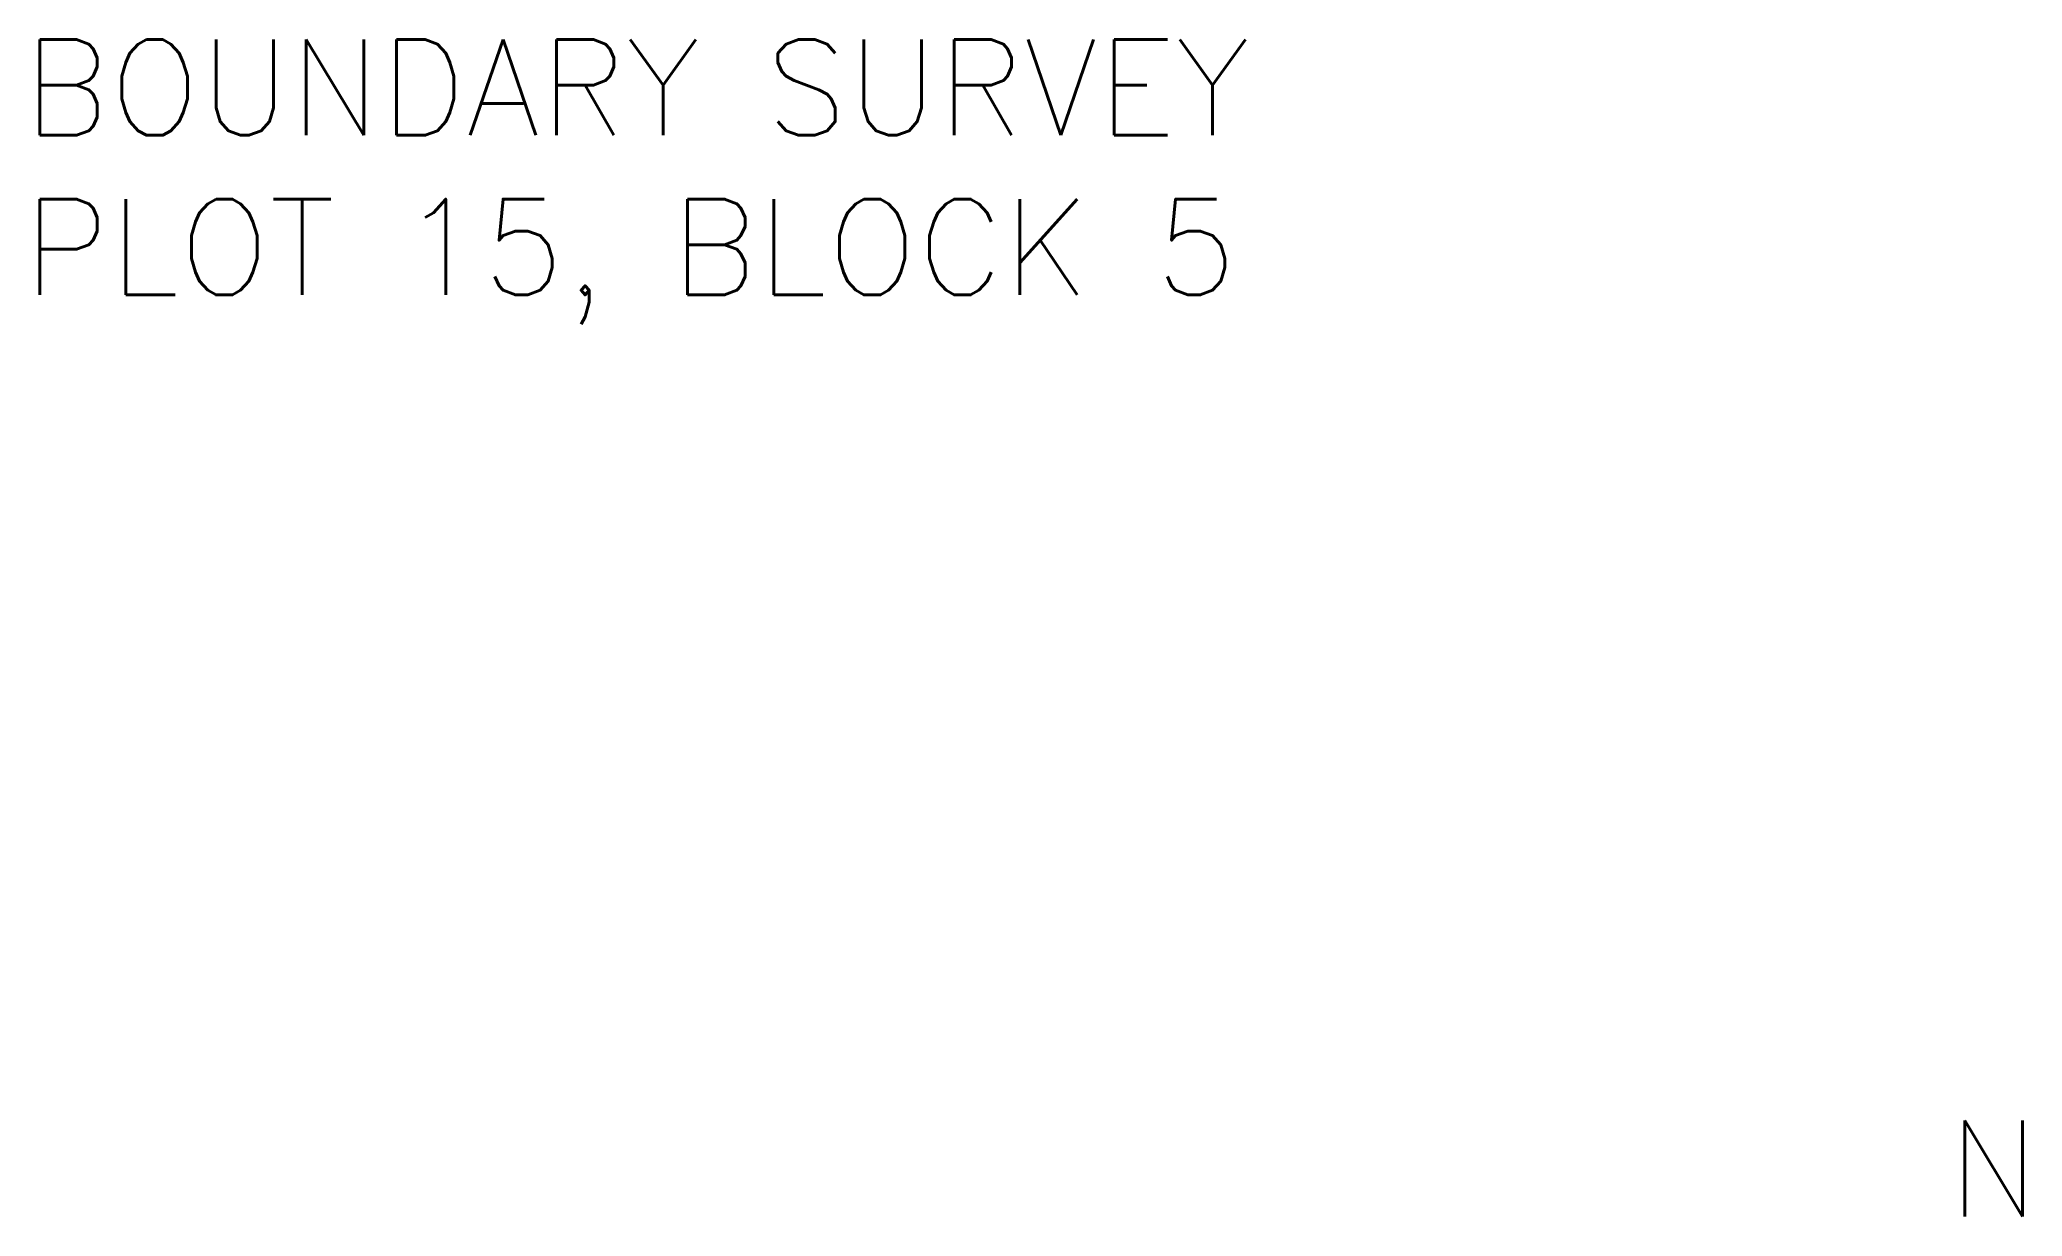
# Model space of a CAD drawing. Header units: metres. Extents: x 1012 to 1115, y 2048 to 2109.
import ezdxf

# ---------------------------------------------------------------- set-up
doc = ezdxf.new("R2010")
doc.units = ezdxf.units.M
doc.styles.get("Standard").update_dxf_attribs({"font": 'simplex.shx'})

# ---------------------------------------------------------------- blocks, each defined once
blk = doc.blocks.new('AeccArrow')
at = {"flags": 128}
blk.add_lwpolyline([(-0.45, 0, 0, 0, 0), (0.1498, 0, 0.1, 0, 0), (0.4497, 0, 0, 0, 0)], format="xyseb", dxfattribs=at)

msp = doc.modelspace()

# ---------------------------------------------------------------- block references
at = {"xscale": 20, "yscale": 20, "zscale": 20, "rotation": 90}
msp.add_blockref('AeccArrow', (1113.07, 2063.33), dxfattribs=at)

# ---------------------------------------------------------------- texts
at = {"char_height": 5, "attachment_point": 1}
for s, width, insert in [('BOUNDARY SURVEY\\PPLOT 15, BLOCK 5', 88.2286, (1010.73, 2109.04)), ('N', 5, (1111.33, 2052.56))]:
    msp.add_mtext_dynamic_manual_height_columns(s, width=width, gutter_width=1, heights=[0], dxfattribs=dict(at, insert=insert))

doc.saveas('drawing.dxf')
